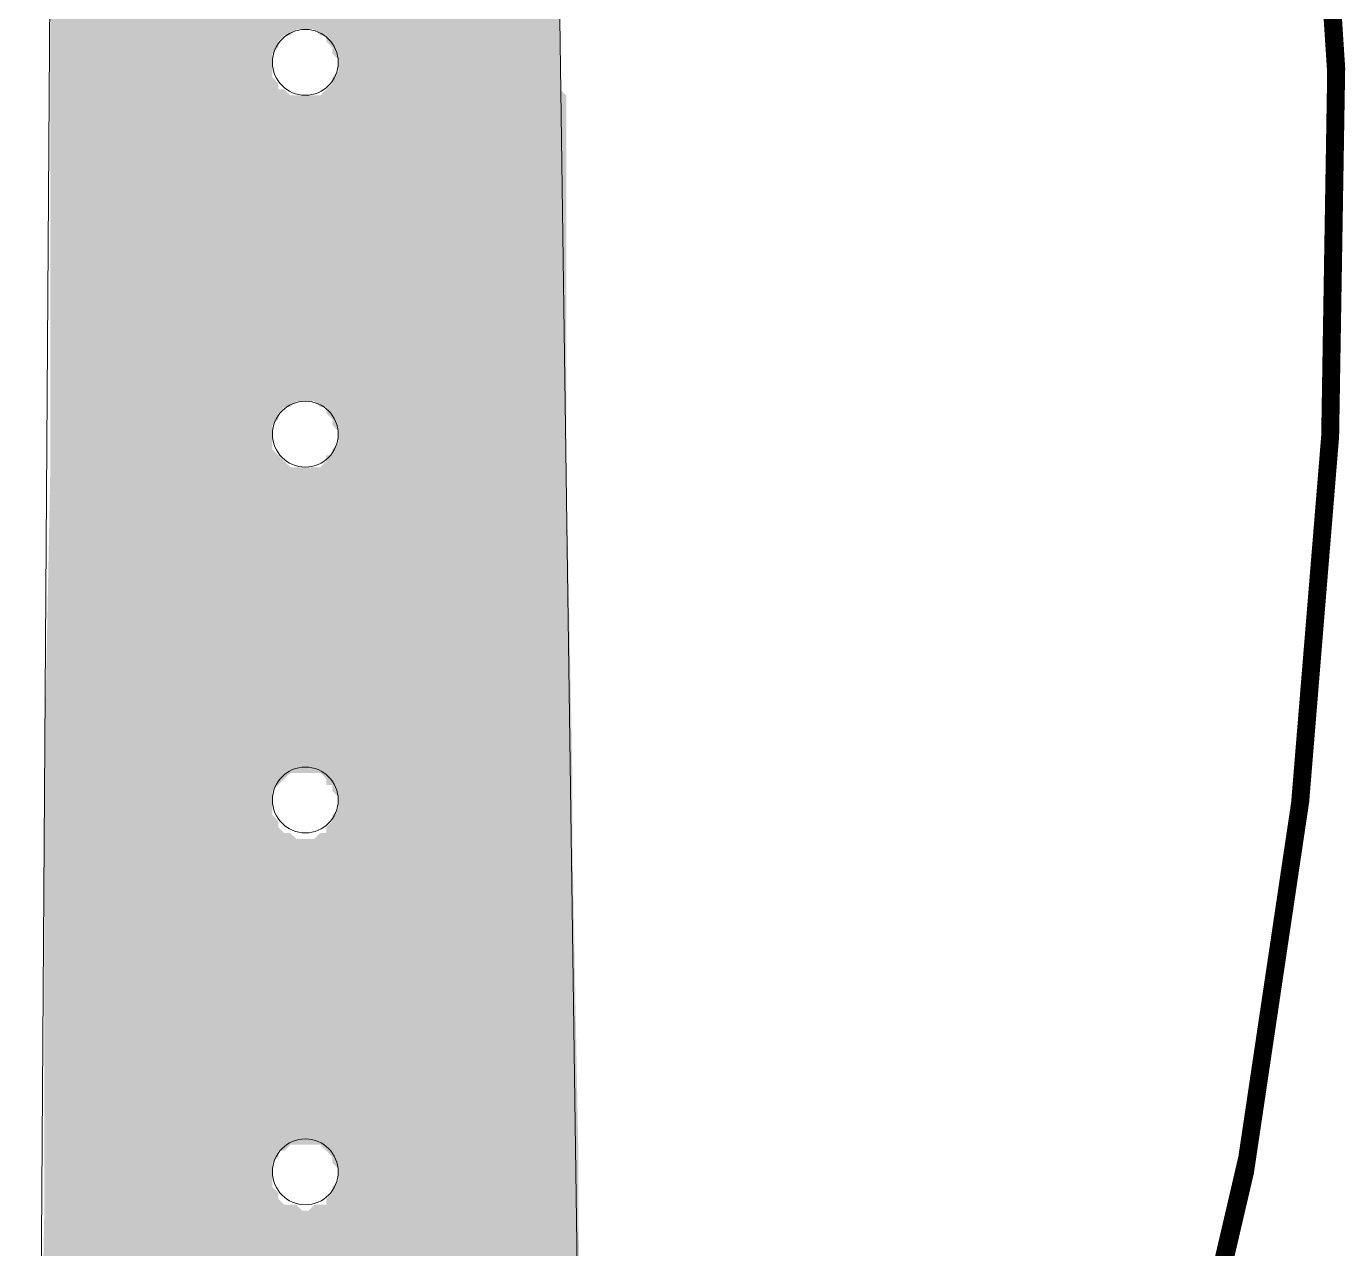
# Model space of a CAD drawing. Header units: millimetres. Extents: x 3949 to 6037, y -1956 to 1273.
# Drawn here: x 4833.82 to 4844.56, y -1455.85 to -1445.9 of the extents above; entities that cross this region are included whole.
import ezdxf

# ---------------------------------------------------------------- set-up
doc = ezdxf.new("R2010")
doc.units = ezdxf.units.MM
doc.layers.add('PADRÃO DE ENTRADA', color=7, linetype='Continuous', lineweight=0)

msp = doc.modelspace()

# ---------------------------------------------------------------- linework, layer by layer
at = {"layer": 'PADRÃO DE ENTRADA', "lineweight": 5}
for points in [[(4834.357, -1420.534), (4834.015, -1444.847), (4833.82, -1473.992)], [(4837.774, -1420.534), (4838.018, -1435.473), (4838.555, -1474.188), (4838.604, -1477.312)]]:
    msp.add_lwpolyline(points, dxfattribs=at)
at = {"layer": 'PADRÃO DE ENTRADA', "color": 1, "lineweight": 0}
msp.add_lwpolyline([(4843.064, -1458.094, 0.154, 0.154, 0), (4843.747, -1455.165, 0.145, 0.145, 0), (4844.187, -1452.211, 0.146, 0.146, 0), (4844.431, -1449.233, 0.146, 0.146, 0), (4844.48, -1446.255, 0.149, 0.149, 0), (4844.284, -1443.252, 0.154, 0.154, 0), (4843.894, -1441.641, 0.154, 0.154, 0), (4843.357, -1440.079, 0.136, 0.136, 0), (4842.673, -1438.59, 0.138, 0.138, 0), (4841.868, -1437.174, 0, 0, 0), (4840.891, -1435.807, 0, 0, 0), (4839.817, -1434.587, 0.134, 0.134, 0), (4838.548, -1433.366, 0.134, 0.134, 0), (4837.352, -1431.999, 0.134, 0.134, 0), (4836.302, -1430.583, 0.134, 0.134, 0), (4835.375, -1429.07, 0, 0, 0)], format="xyseb", dxfattribs=at)
at = {"layer": 'PADRÃO DE ENTRADA', "lineweight": 5}
for centre in [(4836.09, -1446.189), (4836.09, -1446.189), (4836.09, -1449.216), (4836.09, -1449.216), (4836.09, -1452.194), (4836.09, -1452.194), (4836.09, -1455.221), (4836.09, -1455.221)]:
    msp.add_circle(centre, 0.268, dxfattribs=at)
at = {"layer": 'PADRÃO DE ENTRADA', "color": 8}
for points in [[(4838.165, -1444.895), (4834.015, -1444.895), (4838.165, -1445.921)], [(4834.015, -1444.895), (4838.165, -1445.921), (4834.015, -1445.921)], [(4836.017, -1445.921), (4836.017, -1445.921), (4834.015, -1445.921)], [(4836.017, -1445.921), (4834.015, -1445.921), (4836.066, -1445.921)], [(4836.017, -1445.921), (4834.015, -1445.921), (4835.968, -1445.97)], [(4834.015, -1445.921), (4835.968, -1445.97), (4834.015, -1445.97)], [(4836.114, -1445.921), (4838.165, -1445.921), (4836.163, -1445.921)], [(4838.165, -1445.921), (4836.163, -1445.921), (4838.165, -1445.97)], [(4836.163, -1445.921), (4838.165, -1445.97), (4836.212, -1445.97)], [(4835.919, -1445.97), (4835.919, -1445.97), (4834.015, -1445.97)], [(4835.919, -1445.97), (4834.015, -1445.97), (4835.968, -1445.97)], [(4835.919, -1445.97), (4834.015, -1445.97), (4835.87, -1446.018)], [(4834.015, -1445.97), (4835.87, -1446.018), (4834.015, -1446.018)], [(4835.87, -1446.018), (4834.015, -1446.018), (4835.87, -1446.067)], [(4834.015, -1446.018), (4835.87, -1446.067), (4834.015, -1446.067)], [(4836.212, -1445.97), (4838.165, -1445.97), (4836.261, -1445.97)], [(4838.165, -1445.97), (4836.261, -1445.97), (4838.165, -1446.018)], [(4836.261, -1445.97), (4838.165, -1446.018), (4836.261, -1446.018)], [(4838.165, -1446.018), (4836.261, -1446.018), (4838.165, -1446.067)], [(4836.261, -1446.018), (4838.165, -1446.067), (4836.31, -1446.067)], [(4835.87, -1446.067), (4834.015, -1446.067), (4835.822, -1446.116)], [(4834.015, -1446.067), (4835.822, -1446.116), (4834.015, -1446.116)], [(4835.822, -1446.116), (4834.015, -1446.116), (4835.822, -1446.165)], [(4834.015, -1446.116), (4835.822, -1446.165), (4834.015, -1446.165)], [(4838.165, -1446.067), (4836.31, -1446.067), (4838.165, -1446.116)], [(4836.31, -1446.067), (4838.165, -1446.116), (4836.31, -1446.116)], [(4838.165, -1446.116), (4836.31, -1446.116), (4838.165, -1446.165)], [(4836.31, -1446.116), (4838.165, -1446.165), (4836.359, -1446.165)], [(4835.822, -1446.165), (4834.015, -1446.165), (4835.822, -1446.214)], [(4834.015, -1446.165), (4835.822, -1446.214), (4834.015, -1446.214)], [(4835.822, -1446.214), (4834.015, -1446.214), (4835.822, -1446.262)], [(4834.015, -1446.214), (4835.822, -1446.262), (4834.015, -1446.262)], [(4838.165, -1446.165), (4836.359, -1446.165), (4838.165, -1446.214)], [(4836.359, -1446.165), (4838.165, -1446.214), (4836.359, -1446.214)], [(4838.165, -1446.214), (4836.359, -1446.214), (4838.165, -1446.262)], [(4836.359, -1446.214), (4838.165, -1446.262), (4836.359, -1446.262)], [(4835.822, -1446.262), (4834.015, -1446.262), (4835.822, -1446.311)], [(4834.015, -1446.262), (4835.822, -1446.311), (4834.015, -1446.311)], [(4835.822, -1446.311), (4834.015, -1446.311), (4835.87, -1446.36)], [(4834.015, -1446.311), (4835.87, -1446.36), (4834.015, -1446.36)], [(4835.87, -1446.36), (4834.015, -1446.36), (4835.87, -1446.409)], [(4834.015, -1446.36), (4835.87, -1446.409), (4834.015, -1446.409)], [(4836.31, -1446.36), (4838.165, -1446.409), (4836.261, -1446.409)], [(4836.359, -1446.262), (4838.165, -1446.311), (4836.31, -1446.311)], [(4838.165, -1446.311), (4836.31, -1446.311), (4838.165, -1446.36)], [(4836.31, -1446.311), (4838.165, -1446.36), (4836.31, -1446.36)], [(4838.165, -1446.36), (4836.31, -1446.36), (4838.165, -1446.409)], [(4838.165, -1446.262), (4836.359, -1446.262), (4838.165, -1446.311)], [(4835.919, -1446.409), (4835.919, -1446.409), (4834.015, -1446.409)], [(4835.919, -1446.409), (4834.015, -1446.409), (4835.87, -1446.409)], [(4835.919, -1446.409), (4834.015, -1446.409), (4835.968, -1446.458)], [(4834.015, -1446.409), (4835.968, -1446.458), (4834.015, -1446.458)], [(4836.017, -1446.458), (4836.017, -1446.458), (4834.015, -1446.458)], [(4836.017, -1446.458), (4834.015, -1446.458), (4835.968, -1446.458)], [(4836.066, -1446.458), (4836.066, -1446.458), (4834.015, -1446.458)], [(4836.066, -1446.458), (4834.015, -1446.458), (4836.017, -1446.458)], [(4838.214, -1446.458), (4834.015, -1446.458), (4838.214, -1448.948)], [(4834.015, -1446.458), (4838.214, -1448.948), (4834.015, -1448.948)], [(4836.163, -1446.458), (4838.214, -1446.458), (4836.114, -1446.458)], [(4836.212, -1446.458), (4838.214, -1446.458), (4836.163, -1446.458)], [(4836.261, -1446.409), (4838.214, -1446.458), (4836.212, -1446.458)], [(4836.261, -1446.409), (4838.165, -1446.409), (4838.165, -1446.409)], [(4838.165, -1446.409), (4838.165, -1446.409), (4836.261, -1446.409)], [(4838.165, -1446.409), (4836.261, -1446.409), (4838.214, -1446.458)], [(4836.017, -1448.948), (4836.017, -1448.948), (4834.015, -1448.948)], [(4836.017, -1448.948), (4834.015, -1448.948), (4836.066, -1448.948)], [(4836.017, -1448.948), (4834.015, -1448.948), (4835.968, -1448.996)], [(4834.015, -1448.948), (4835.968, -1448.996), (4834.015, -1448.996)], [(4835.919, -1448.996), (4835.919, -1448.996), (4834.015, -1448.996)], [(4835.919, -1448.996), (4834.015, -1448.996), (4835.968, -1448.996)], [(4835.919, -1448.996), (4834.015, -1448.996), (4835.87, -1449.045)], [(4834.015, -1448.996), (4835.87, -1449.045), (4834.015, -1449.045)], [(4835.87, -1449.045), (4834.015, -1449.045), (4835.87, -1449.094)], [(4834.015, -1449.045), (4835.87, -1449.094), (4834.015, -1449.094)], [(4836.114, -1448.948), (4838.214, -1448.948), (4836.163, -1448.948)], [(4838.214, -1448.948), (4836.163, -1448.948), (4838.214, -1448.996)], [(4836.163, -1448.948), (4838.214, -1448.996), (4836.212, -1448.996)], [(4836.212, -1448.996), (4838.214, -1448.996), (4836.261, -1448.996)], [(4838.214, -1448.996), (4836.261, -1448.996), (4838.214, -1449.045)], [(4836.261, -1448.996), (4838.214, -1449.045), (4836.261, -1449.045)], [(4838.214, -1449.045), (4836.261, -1449.045), (4838.214, -1449.094)], [(4836.261, -1449.045), (4838.214, -1449.094), (4836.31, -1449.094)], [(4835.87, -1449.094), (4834.015, -1449.094), (4835.822, -1449.143)], [(4834.015, -1449.094), (4835.822, -1449.143), (4834.015, -1449.143)], [(4835.822, -1449.143), (4834.015, -1449.143), (4835.822, -1449.192)], [(4834.015, -1449.143), (4835.822, -1449.192), (4834.015, -1449.192)], [(4838.214, -1449.094), (4836.31, -1449.094), (4838.214, -1449.143)], [(4836.31, -1449.094), (4838.214, -1449.143), (4836.31, -1449.143)], [(4838.214, -1449.143), (4836.31, -1449.143), (4838.214, -1449.192)], [(4836.31, -1449.143), (4838.214, -1449.192), (4836.359, -1449.192)], [(4835.822, -1449.192), (4834.015, -1449.192), (4835.822, -1449.24)], [(4834.015, -1449.192), (4835.822, -1449.24), (4834.015, -1449.24)], [(4835.822, -1449.24), (4834.015, -1449.24), (4835.822, -1449.289)], [(4834.015, -1449.24), (4835.822, -1449.289), (4834.015, -1449.289)], [(4838.214, -1449.192), (4836.359, -1449.192), (4838.214, -1449.24)], [(4836.359, -1449.192), (4838.214, -1449.24), (4836.359, -1449.24)], [(4838.214, -1449.24), (4836.359, -1449.24), (4838.214, -1449.289)], [(4836.359, -1449.24), (4838.214, -1449.289), (4836.359, -1449.289)], [(4835.822, -1449.289), (4834.015, -1449.289), (4835.822, -1449.338)], [(4834.015, -1449.289), (4835.822, -1449.338), (4834.015, -1449.338)], [(4835.822, -1449.338), (4834.015, -1449.338), (4835.87, -1449.387)], [(4834.015, -1449.338), (4835.87, -1449.387), (4834.015, -1449.387)], [(4836.359, -1449.289), (4838.214, -1449.338), (4836.31, -1449.338)], [(4838.214, -1449.338), (4836.31, -1449.338), (4838.214, -1449.387)], [(4836.31, -1449.338), (4838.214, -1449.387), (4836.31, -1449.387)], [(4838.214, -1449.289), (4836.359, -1449.289), (4838.214, -1449.338)], [(4834.015, -1449.387), (4835.87, -1449.387), (4835.87, -1449.387)], [(4835.87, -1449.387), (4835.87, -1449.387), (4834.015, -1449.387)], [(4835.87, -1449.387), (4834.015, -1449.387), (4835.919, -1449.436)], [(4834.015, -1449.387), (4835.919, -1449.436), (4834.015, -1449.436)], [(4835.919, -1449.436), (4834.015, -1449.436), (4835.968, -1449.485)], [(4834.015, -1449.436), (4835.968, -1449.485), (4834.015, -1449.485)], [(4836.261, -1449.436), (4838.214, -1449.485), (4836.212, -1449.485)], [(4836.31, -1449.387), (4838.214, -1449.387), (4836.261, -1449.387)], [(4838.214, -1449.387), (4836.261, -1449.387), (4838.214, -1449.436)], [(4836.261, -1449.387), (4838.214, -1449.436), (4836.261, -1449.436)], [(4838.214, -1449.436), (4836.261, -1449.436), (4838.214, -1449.485)], [(4834.015, -1449.485), (4838.263, -1451.974), (4833.966, -1451.974)], [(4836.017, -1449.485), (4836.017, -1449.485), (4834.015, -1449.485)], [(4836.017, -1449.485), (4834.015, -1449.485), (4835.968, -1449.485)], [(4836.066, -1449.485), (4836.066, -1449.485), (4834.015, -1449.485)], [(4836.066, -1449.485), (4834.015, -1449.485), (4836.017, -1449.485)], [(4838.214, -1449.485), (4834.015, -1449.485), (4838.263, -1451.974)], [(4836.163, -1449.485), (4838.214, -1449.485), (4836.114, -1449.485)], [(4836.212, -1449.485), (4838.214, -1449.485), (4836.163, -1449.485)], [(4836.017, -1451.974), (4836.017, -1451.974), (4833.966, -1451.974)], [(4836.017, -1451.974), (4833.966, -1451.974), (4836.066, -1451.974)], [(4835.968, -1451.974), (4835.968, -1451.974), (4833.966, -1451.974)], [(4835.968, -1451.974), (4833.966, -1451.974), (4836.017, -1451.974)], [(4835.968, -1451.974), (4833.966, -1451.974), (4835.919, -1452.023)], [(4833.966, -1451.974), (4835.919, -1452.023), (4833.966, -1452.023)], [(4835.919, -1452.023), (4833.966, -1452.023), (4835.87, -1452.072)], [(4833.966, -1452.023), (4835.87, -1452.072), (4833.966, -1452.072)], [(4836.114, -1451.974), (4838.263, -1451.974), (4836.163, -1451.974)], [(4836.163, -1451.974), (4838.263, -1451.974), (4836.212, -1451.974)], [(4838.263, -1451.974), (4836.212, -1451.974), (4838.263, -1452.023)], [(4836.212, -1451.974), (4838.263, -1452.023), (4836.261, -1452.023)], [(4838.263, -1452.023), (4836.261, -1452.023), (4838.263, -1452.072)], [(4836.261, -1452.023), (4838.263, -1452.072), (4836.261, -1452.072)], [(4833.966, -1452.072), (4835.87, -1452.072), (4835.87, -1452.072)], [(4835.87, -1452.072), (4835.87, -1452.072), (4833.966, -1452.072)], [(4835.87, -1452.072), (4833.966, -1452.072), (4835.822, -1452.121)], [(4833.966, -1452.072), (4835.822, -1452.121), (4833.966, -1452.121)], [(4835.822, -1452.121), (4833.966, -1452.121), (4835.822, -1452.17)], [(4833.966, -1452.121), (4835.822, -1452.17), (4833.966, -1452.17)], [(4836.261, -1452.072), (4838.263, -1452.072), (4836.31, -1452.072)], [(4838.263, -1452.072), (4836.31, -1452.072), (4838.263, -1452.121)], [(4836.31, -1452.072), (4838.263, -1452.121), (4836.31, -1452.121)], [(4838.263, -1452.121), (4836.31, -1452.121), (4838.263, -1452.17)], [(4836.31, -1452.121), (4838.263, -1452.17), (4836.359, -1452.17)], [(4835.822, -1452.17), (4833.966, -1452.17), (4835.822, -1452.219)], [(4833.966, -1452.17), (4835.822, -1452.219), (4833.966, -1452.219)], [(4835.822, -1452.219), (4833.966, -1452.219), (4835.822, -1452.267)], [(4833.966, -1452.219), (4835.822, -1452.267), (4833.966, -1452.267)], [(4835.822, -1452.267), (4833.966, -1452.267), (4835.822, -1452.316)], [(4833.966, -1452.267), (4835.822, -1452.316), (4833.966, -1452.316)], [(4836.359, -1452.267), (4838.263, -1452.316), (4836.31, -1452.316)], [(4838.263, -1452.17), (4836.359, -1452.17), (4838.263, -1452.219)], [(4836.359, -1452.17), (4838.263, -1452.219), (4836.359, -1452.219)], [(4838.263, -1452.219), (4836.359, -1452.219), (4838.263, -1452.267)], [(4836.359, -1452.219), (4838.263, -1452.267), (4836.359, -1452.267)], [(4838.263, -1452.267), (4836.359, -1452.267), (4838.263, -1452.316)], [(4835.822, -1452.316), (4833.966, -1452.316), (4835.87, -1452.365)], [(4833.966, -1452.316), (4835.87, -1452.365), (4833.966, -1452.365)], [(4835.87, -1452.365), (4833.966, -1452.365), (4835.87, -1452.414)], [(4833.966, -1452.365), (4835.87, -1452.414), (4833.966, -1452.414)], [(4836.31, -1452.365), (4838.263, -1452.414), (4836.261, -1452.414)], [(4838.263, -1452.316), (4836.31, -1452.316), (4838.263, -1452.365)], [(4836.31, -1452.316), (4838.263, -1452.365), (4836.31, -1452.365)], [(4838.263, -1452.365), (4836.31, -1452.365), (4838.263, -1452.414)], [(4835.87, -1452.414), (4833.966, -1452.414), (4835.919, -1452.463)], [(4833.966, -1452.414), (4835.919, -1452.463), (4833.966, -1452.463)], [(4835.968, -1452.463), (4835.968, -1452.463), (4833.966, -1452.463)], [(4835.968, -1452.463), (4833.966, -1452.463), (4835.919, -1452.463)], [(4835.968, -1452.463), (4833.966, -1452.463), (4836.017, -1452.511)], [(4833.966, -1452.463), (4836.017, -1452.511), (4833.966, -1452.511)], [(4836.212, -1452.463), (4838.263, -1452.511), (4836.163, -1452.511)], [(4836.261, -1452.463), (4838.263, -1452.463), (4836.212, -1452.463)], [(4838.263, -1452.463), (4836.212, -1452.463), (4838.263, -1452.511)], [(4838.263, -1452.414), (4836.261, -1452.414), (4838.263, -1452.463)], [(4836.261, -1452.414), (4838.263, -1452.463), (4836.261, -1452.463)], [(4836.066, -1452.511), (4836.066, -1452.511), (4833.966, -1452.511)], [(4836.066, -1452.511), (4833.966, -1452.511), (4836.017, -1452.511)], [(4838.263, -1452.511), (4833.966, -1452.511), (4838.311, -1455.001)], [(4833.966, -1452.511), (4838.311, -1455.001), (4833.966, -1455.001)], [(4836.163, -1452.511), (4838.263, -1452.511), (4836.114, -1452.511)], [(4836.017, -1455.001), (4836.017, -1455.001), (4833.966, -1455.001)], [(4836.017, -1455.001), (4833.966, -1455.001), (4836.066, -1455.001)], [(4835.968, -1455.001), (4835.968, -1455.001), (4833.966, -1455.001)], [(4835.968, -1455.001), (4833.966, -1455.001), (4836.017, -1455.001)], [(4835.968, -1455.001), (4833.966, -1455.001), (4835.919, -1455.05)], [(4833.966, -1455.001), (4835.919, -1455.05), (4833.966, -1455.05)], [(4835.87, -1455.05), (4835.87, -1455.05), (4833.966, -1455.05)], [(4835.87, -1455.05), (4833.966, -1455.05), (4835.919, -1455.05)], [(4835.87, -1455.05), (4833.966, -1455.05), (4835.87, -1455.099)], [(4833.966, -1455.05), (4835.87, -1455.099), (4833.966, -1455.099)], [(4836.114, -1455.001), (4838.311, -1455.001), (4836.163, -1455.001)], [(4836.163, -1455.001), (4838.311, -1455.001), (4836.212, -1455.001)], [(4838.311, -1455.001), (4836.212, -1455.001), (4838.311, -1455.05)], [(4836.212, -1455.001), (4838.311, -1455.05), (4836.261, -1455.05)], [(4836.261, -1455.05), (4838.311, -1455.05), (4838.311, -1455.05)], [(4838.311, -1455.05), (4838.311, -1455.05), (4836.261, -1455.05)], [(4838.311, -1455.05), (4836.261, -1455.05), (4838.311, -1455.099)], [(4836.261, -1455.05), (4838.311, -1455.099), (4836.31, -1455.099)], [(4835.87, -1455.099), (4833.966, -1455.099), (4835.822, -1455.148)], [(4833.966, -1455.099), (4835.822, -1455.148), (4833.966, -1455.148)], [(4835.822, -1455.148), (4833.966, -1455.148), (4835.822, -1455.197)], [(4833.966, -1455.148), (4835.822, -1455.197), (4833.966, -1455.197)], [(4838.311, -1455.099), (4836.31, -1455.099), (4838.311, -1455.148)], [(4836.31, -1455.099), (4838.311, -1455.148), (4836.31, -1455.148)], [(4838.311, -1455.148), (4836.31, -1455.148), (4838.311, -1455.197)], [(4836.31, -1455.148), (4838.311, -1455.197), (4836.359, -1455.197)], [(4835.822, -1455.197), (4833.966, -1455.197), (4835.822, -1455.245)], [(4833.966, -1455.197), (4835.822, -1455.245), (4833.966, -1455.245)], [(4835.822, -1455.245), (4833.966, -1455.245), (4835.822, -1455.294)], [(4833.966, -1455.245), (4835.822, -1455.294), (4833.966, -1455.294)], [(4838.311, -1455.197), (4836.359, -1455.197), (4838.311, -1455.245)], [(4836.359, -1455.197), (4838.311, -1455.245), (4836.359, -1455.245)], [(4838.311, -1455.245), (4836.359, -1455.245), (4838.311, -1455.294)], [(4836.359, -1455.245), (4838.311, -1455.294), (4836.359, -1455.294)], [(4835.822, -1455.294), (4833.966, -1455.294), (4835.822, -1455.343)], [(4833.966, -1455.294), (4835.822, -1455.343), (4833.966, -1455.343)], [(4835.822, -1455.343), (4833.966, -1455.343), (4835.87, -1455.392)], [(4833.966, -1455.343), (4835.87, -1455.392), (4833.966, -1455.392)], [(4836.359, -1455.294), (4838.311, -1455.343), (4836.31, -1455.343)], [(4838.311, -1455.343), (4836.31, -1455.343), (4838.311, -1455.392)], [(4836.31, -1455.343), (4838.311, -1455.392), (4836.31, -1455.392)], [(4838.311, -1455.294), (4836.359, -1455.294), (4838.311, -1455.343)], [(4835.87, -1455.392), (4833.966, -1455.392), (4835.87, -1455.441)], [(4833.966, -1455.392), (4835.87, -1455.441), (4833.966, -1455.441)], [(4835.87, -1455.441), (4833.966, -1455.441), (4835.919, -1455.489)], [(4833.966, -1455.441), (4835.919, -1455.489), (4833.966, -1455.489)], [(4835.968, -1455.489), (4835.968, -1455.489), (4833.966, -1455.489)], [(4835.968, -1455.489), (4833.966, -1455.489), (4835.919, -1455.489)], [(4836.017, -1455.489), (4836.017, -1455.489), (4833.966, -1455.489)], [(4836.017, -1455.489), (4833.966, -1455.489), (4835.968, -1455.489)], [(4836.017, -1455.489), (4833.966, -1455.489), (4836.066, -1455.538)], [(4833.966, -1455.489), (4836.066, -1455.538), (4833.966, -1455.538)], [(4836.163, -1455.489), (4838.311, -1455.538), (4836.114, -1455.538)], [(4836.212, -1455.489), (4838.311, -1455.489), (4836.163, -1455.489)], [(4838.311, -1455.489), (4836.163, -1455.489), (4838.311, -1455.538)], [(4836.261, -1455.489), (4838.311, -1455.489), (4836.212, -1455.489)], [(4836.31, -1455.392), (4838.311, -1455.441), (4836.261, -1455.441)], [(4838.311, -1455.441), (4836.261, -1455.441), (4838.311, -1455.489)], [(4836.261, -1455.441), (4838.311, -1455.489), (4836.261, -1455.489)], [(4838.311, -1455.392), (4836.31, -1455.392), (4838.311, -1455.441)], [(4833.966, -1455.538), (4838.36, -1457.979), (4833.918, -1457.979)], [(4838.311, -1455.538), (4833.966, -1455.538), (4838.36, -1457.979)]]:
    msp.add_solid(points, dxfattribs=at)

doc.saveas('drawing.dxf')
